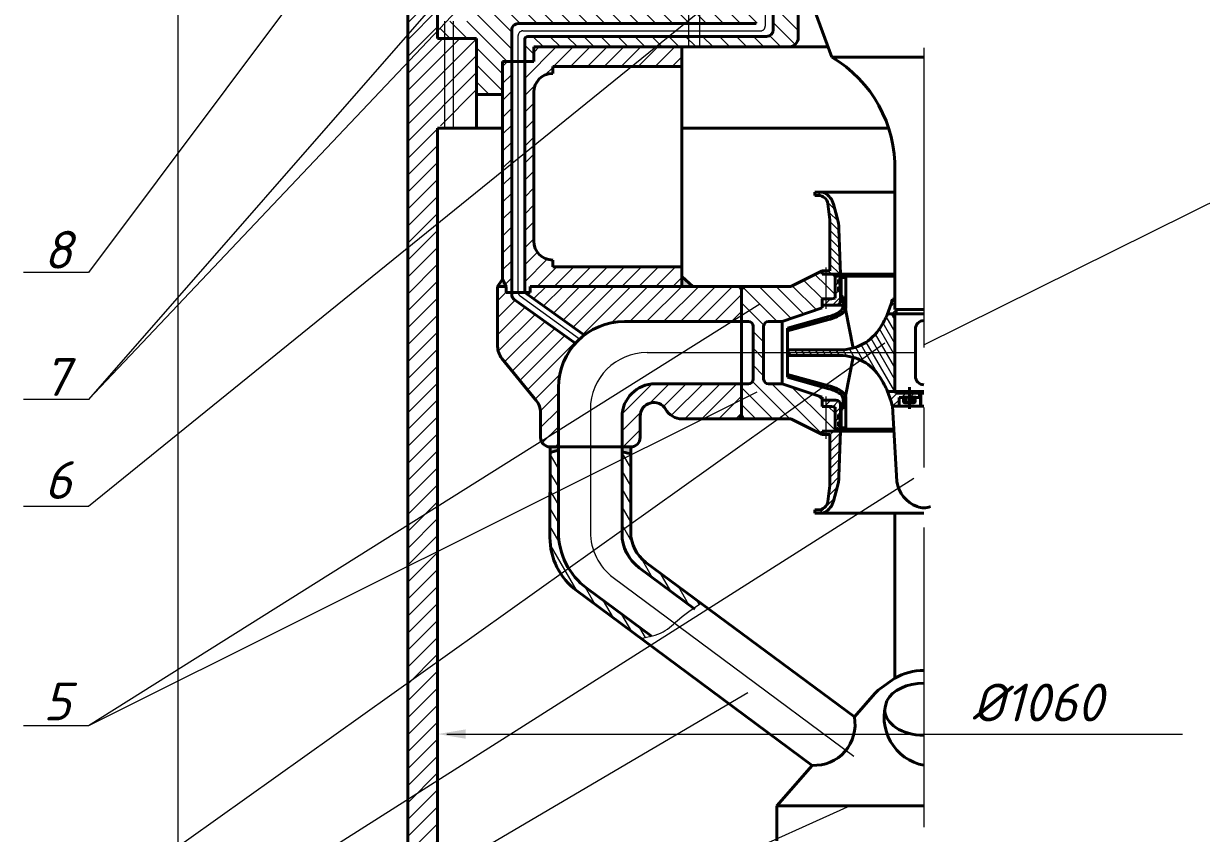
# Model space of a CAD drawing. Header units: millimetres. Extents: x 2879 to 23223, y -3142 to 6314.
# Drawn here: x 22646.6 to 22771.3, y -2970.7 to -2885 of the extents above; entities that cross this region are included whole.
import ezdxf

# ---------------------------------------------------------------- set-up
doc = ezdxf.new("R2010")
doc.units = ezdxf.units.MM
doc.linetypes.add('ACAD_ISO03W100', pattern=[30, 12, -18])
doc.linetypes.add('осевая', pattern=[50.8, 31.75, -6.35, 6.35, -6.35])
doc.layers.get('0').update_dxf_attribs({"lineweight": 40})
for name, color, linetype, lineweight in [('Оси', 7, 'осевая', 20), ('Размеры', 7, 'Continuous', 20), ('Тонкая', 7, 'Continuous', 25), ('Штрих пункт', 7, 'ACAD_ISO03W100', 20), ('штриховка', 7, 'Continuous', 20)]:
    doc.layers.add(name, color=color, linetype=linetype, lineweight=lineweight)
doc.styles.add('ADRF1', font='isocpeur.ttf', dxfattribs={"oblique": 15})
doc.styles.add('Размеры', font='isocpeur.ttf', dxfattribs={"oblique": 15})
doc.dimstyles.new('гост', dxfattribs={"dimtxt": 4, "dimasz": 5, "dimexe": 2, "dimexo": 0, "dimgap": 2, "dimtad": 1, "dimtoh": 1, "dimdec": 1, "dimlfac": 10, "dimtxsty": 'ADRF1', "dimcen": 2.5, "dimadec": 0, "dimazin": 0, "dimtfac": 1, "dimtdec": 1, "dimtmove": 0, "dimatfit": 3, "dimfxl": 1, "dimlwd": 20, "dimlwe": 20, "dimarcsym": 0})
pattern_1 = [(135, (22222.6435, -2965.1923), (-0.8980256, -0.8980256), [])]
pattern_2 = [(135, (-59.8167, 0), (-0.89802561, -0.89802561), [])]
pattern_3 = [(45, (-59.81674, 0), (-0.449012806, 0.449012806), [])]

# ---------------------------------------------------------------- blocks, each defined once
blk = doc.blocks.new('*D20')
at = {"layer": 'Defpoints', "color": 0, "transparency": 16777216}
for p in [(22662.95, -2540.82), (22819.88, -2955.27), (22662.95, -3041.81)]:
    blk.add_point(p, dxfattribs=at)
at = {"layer": 'Размеры', "color": 0, "linetype": 'Continuous', "lineweight": 20, "transparency": 16777216}
for p, q in [((22662.95, -2540.82), (22662.95, -3043.81)), ((22819.88, -2955.27), (22819.88, -3043.81)), ((22814.88, -3041.81), (22667.95, -3041.81))]:
    blk.add_line(p, q, dxfattribs=at)
at = {"layer": 'Размеры', "color": 0, "transparency": 16777216}
for points in [[(22667.95, -3040.98), (22667.95, -3042.65), (22662.95, -3041.81)], [(22814.88, -3040.98), (22814.88, -3042.65), (22819.88, -3041.81)]]:
    blk.add_solid(points, dxfattribs=at)
at = {"layer": 'Размеры', "color": 0, "transparency": 16777216, "insert": (22741.41, -3037.81), "char_height": 4, "attachment_point": 5, "style": 'ADRF1'}
blk.add_mtext('1570', dxfattribs=at)
blk = doc.blocks.new('*D21')
at = {"layer": 'Defpoints', "color": 0, "transparency": 16777216}
for p in [(22801.87, -2521.12), (22844.83, -2521.12), (22741.95, -3022.27)]:
    blk.add_point(p, dxfattribs=at)
at = {"layer": 'Размеры', "color": 0, "linetype": 'Continuous', "lineweight": 20, "transparency": 16777216}
for p, q in [((22801.87, -2521.12), (22846.83, -2521.12)), ((22844.83, -3017.27), (22844.83, -2526.12)), ((22741.95, -3022.27), (22846.83, -3022.27))]:
    blk.add_line(p, q, dxfattribs=at)
at = {"layer": 'Размеры', "color": 0, "transparency": 16777216}
for points in [[(22843.99, -2526.12), (22845.66, -2526.12), (22844.83, -2521.12)], [(22843.99, -3017.27), (22845.66, -3017.27), (22844.83, -3022.27)]]:
    blk.add_solid(points, dxfattribs=at)
at = {"layer": 'Размеры', "color": 0, "transparency": 16777216, "insert": (22840.83, -2771.7), "char_height": 4, "attachment_point": 5, "rotation": 90, "style": 'ADRF1'}
blk.add_mtext('5150', dxfattribs=at)

msp = doc.modelspace()

# ---------------------------------------------------------------- hatches: boundary and pattern name
h = msp.add_hatch(color=256)
h.dxf.hatch_style = 1
h.paths.add_polyline_path([(22722.382, -2912.799), (22722.631, -2913.104), (22722.948, -2912.799)])
h.paths.add_polyline_path([(22722.631, -2926.444), (22722.424, -2926.83), (22722.868, -2926.83)])
h = msp.add_hatch(color=256)
h.dxf.hatch_style = 1
h.paths.add_polyline_path([(22703.242, -2929.796), (22702.354, -2929.796), (22702.353, -2930.379), (22703.242, -2930.13)])
h.paths.add_polyline_path([(22710.902, -2929.796), (22709.981, -2929.796), (22709.981, -2930.321), (22710.902, -2930.522)])
h = msp.add_hatch(color=256)
h.dxf.hatch_style = 1
h.paths.add_polyline_path([(22703.242, -2929.796), (22702.354, -2929.796), (22702.353, -2930.379), (22703.242, -2930.13)])
h.paths.add_polyline_path([(22710.902, -2929.796), (22709.981, -2929.796), (22709.981, -2930.321), (22710.902, -2930.522)])
at = {"layer": 'штриховка'}
h = msp.add_hatch(dxfattribs=at)
h.set_pattern_fill('ANSI31', color=256, scale=0.4)
h.set_pattern_definition([(45, (22269.3143, -2965.1923), (-0.8980256, 0.8980256), [])])
h.paths.add_polyline_path([(22690.444, -2896.046), (22694.585, -2892.461), (22694.585, -2886.532), (22690.444, -2886.532), (22687.298, -2888.985), (22687.298, -2937.134), (22690.444, -2937.134), (22690.444, -2912.679)])
h.paths.add_polyline_path([(22690.444, -2937.134), (22687.298, -2937.134), (22687.298, -2981.268), (22690.367, -2985.25), (22699.231, -2985.25), (22699.231, -2982.343), (22700.326, -2982.343), (22700.326, -2984.392), (22701.711, -2984.392), (22701.711, -2977.365), (22694.878, -2977.365), (22691.367, -2977.365), (22691.367, -2973.426), (22690.444, -2972.66), (22690.444, -2970.15)])
h.paths.add_polyline_path([(22690.444, -2877.582), (22690.444, -2803.878), (22687.298, -2803.878), (22687.298, -2804.795), (22687.298, -2888.985), (22690.444, -2886.532)])
h = msp.add_hatch(dxfattribs=at)
h.set_pattern_fill('ANSI31', color=256, scale=0.4, angle=90)
h.set_pattern_definition(pattern_1)
edge = h.paths.add_edge_path()
edge.add_line((22711.929, -2879.543), (22711.929, -2877.582))
edge.add_line((22711.929, -2877.582), (22707.471, -2877.582))
edge.add_line((22707.471, -2877.582), (22707.471, -2878.887))
edge.add_line((22707.471, -2878.887), (22702.082, -2878.887))
edge.add_line((22702.082, -2878.887), (22702.082, -2879.781))
edge.add_line((22702.082, -2879.781), (22700.368, -2879.781))
edge.add_line((22700.368, -2879.781), (22700.368, -2878.887))
edge.add_line((22700.368, -2878.887), (22696.916, -2878.887))
edge.add_line((22696.916, -2878.887), (22693.782, -2882.196))
edge.add_line((22693.782, -2882.196), (22693.782, -2884.696))
edge.add_line((22693.782, -2884.696), (22691.414, -2884.696))
edge.add_line((22691.414, -2884.696), (22690.444, -2885.72))
edge.add_line((22690.444, -2885.72), (22690.444, -2886.532))
edge.add_line((22690.444, -2886.532), (22694.585, -2886.532))
edge.add_line((22694.585, -2886.532), (22694.585, -2892.461))
edge.add_line((22694.585, -2892.461), (22697.339, -2892.461))
edge.add_line((22697.339, -2892.461), (22697.339, -2888.985))
edge.add_line((22697.339, -2888.985), (22698.303, -2888.985))
edge.add_line((22698.303, -2888.985), (22698.303, -2885.657))
edge.add_arc((22698.988, -2885.639), 0.685, 90, 181.48903, ccw=False)
edge.add_line((22698.988, -2884.954), (22716.619, -2884.954))
edge.add_line((22716.619, -2884.954), (22717.029, -2884.622))
edge.add_line((22717.029, -2884.622), (22717.029, -2879.543))
edge.add_line((22717.029, -2879.543), (22711.929, -2879.543))
h.paths.add_polyline_path([(22696.916, -2878.887), (22693.585, -2878.887), (22692.15, -2880.528), (22693.782, -2880.528), (22693.782, -2882.196)], flags=17)
h.paths.add_polyline_path([(22692.51, -2877.582), (22690.444, -2877.582), (22690.444, -2880.528), (22692.15, -2880.528), (22693.585, -2878.887), (22692.51, -2878.887)], flags=17)
h.paths.add_polyline_path([(22718.181, -2879.543), (22717.029, -2879.543), (22717.029, -2884.622), (22718.181, -2883.689)])
h.paths.add_polyline_path([(22722.52, -2880.174), (22722.52, -2879.543), (22718.181, -2879.543), (22718.181, -2883.689)], flags=17)
edge = h.paths.add_edge_path(flags=17)
edge.add_line((22724.472, -2880.542), (22722.52, -2880.723))
edge.add_line((22722.52, -2880.723), (22722.52, -2880.174))
edge.add_line((22722.52, -2880.174), (22718.181, -2883.689))
edge.add_line((22718.181, -2883.689), (22718.181, -2884.954))
edge.add_line((22718.181, -2884.954), (22724.172, -2884.954))
edge.add_arc((22724.172, -2884.654), 0.3, 270, 360)
edge.add_line((22724.472, -2884.654), (22724.472, -2880.542))
h.paths.add_polyline_path([(22718.181, -2883.689), (22717.029, -2884.622), (22717.029, -2884.954), (22718.181, -2884.954)])
h.paths.add_polyline_path([(22717.029, -2886.323), (22714.929, -2886.323), (22713.563, -2887.43), (22717.029, -2887.43)], flags=17)
h.paths.add_polyline_path([(22718.181, -2886.323), (22717.029, -2886.323), (22717.029, -2887.43), (22718.181, -2887.43)])
edge = h.paths.add_edge_path()
edge.add_line((22728.639, -2886.43), (22728.639, -2880.157))
edge.add_line((22728.639, -2880.157), (22728.069, -2880.209))
edge.add_line((22728.069, -2880.209), (22728.069, -2879.467))
edge.add_line((22728.069, -2879.467), (22727.04, -2879.467))
edge.add_line((22727.04, -2879.467), (22727.04, -2880.304))
edge.add_line((22727.04, -2880.304), (22725.997, -2880.401))
edge.add_line((22725.997, -2880.401), (22725.997, -2885.623))
edge.add_arc((22725.297, -2885.623), 0.7, -90, 0, ccw=False)
edge.add_line((22725.297, -2886.323), (22718.181, -2886.323))
edge.add_line((22718.181, -2886.323), (22718.181, -2887.43))
edge.add_line((22718.181, -2887.43), (22727.639, -2887.43))
edge.add_arc((22727.639, -2886.43), 1, 270, 360)
h = msp.add_hatch(dxfattribs=at)
h.set_pattern_fill('ANSI31', color=256, scale=0.4, angle=90)
h.set_pattern_definition(pattern_1)
h.paths.add_polyline_path([(22714.929, -2886.323), (22699.992, -2886.323, 0.4142136), (22699.672, -2886.643), (22699.672, -2888.985), (22700.636, -2888.985), (22700.636, -2887.43), (22713.563, -2887.43)])
h = msp.add_hatch(dxfattribs=at)
h.set_pattern_fill('ANSI31', color=256, scale=0.4)
h.set_pattern_definition([(45, (22325.3025, -2965.1923), (-0.8980256, 0.8980256), [])])
h.paths.add_polyline_path([(22700.636, -2887.43), (22700.636, -2888.985), (22699.672, -2888.985), (22699.672, -2912.799), (22699.672, -2913.446), (22700.252, -2913.446), (22700.252, -2912.799), (22700.636, -2912.799), (22716.312, -2912.799), (22716.312, -2910.713), (22702.636, -2910.713), (22702.636, -2910, -0.4142136), (22700.636, -2908), (22700.636, -2892.229, -0.4142136), (22702.636, -2890.229), (22702.636, -2889.515), (22716.312, -2889.515), (22716.312, -2887.43)])
h.paths.add_polyline_path([(22698.303, -2888.985), (22697.339, -2888.985), (22697.339, -2892.461), (22697.339, -2912.028), (22696.809, -2912.799), (22697.339, -2912.799), (22697.723, -2912.799), (22697.723, -2913.446), (22698.303, -2913.446), (22698.303, -2912.799)])
h = msp.add_hatch(dxfattribs=at)
h.set_pattern_fill('ANSI31', color=256, scale=0.2, angle=90)
h.set_pattern_definition([(135, (-59.81674, 0), (-0.449012806, -0.449012806), [])])
h.paths.add_polyline_path([(22732.952, -2906.685, 0.0577595), (22732.778, -2905.547), (22732.381, -2904.099, 0.1984668), (22731.446, -2902.891, 0.1405318), (22731.181, -2902.816), (22730.384, -2902.816), (22730.384, -2903.158), (22730.776, -2903.158, -0.3785617), (22731.768, -2904.035), (22731.981, -2905.752, -0.0308192), (22732, -2906.059), (22732, -2911.14), (22731.585, -2911.14), (22731.585, -2911.511), (22733.128, -2911.511)])
h = msp.add_hatch(dxfattribs=at)
h.set_pattern_fill('ANSI31', color=256, scale=0.4, angle=90)
h.set_pattern_definition(pattern_2)
h.paths.add_polyline_path([(22731.166, -2914.123), (22731.585, -2914.123), (22731.585, -2911.511), (22731.166, -2911.511), (22731.166, -2911.14), (22727.862, -2912.799), (22722.948, -2912.799), (22722.631, -2913.104), (22722.631, -2916.196), (22722.631, -2916.514), (22723.365, -2916.514, -0.4142136), (22723.865, -2917.014), (22723.865, -2919.814), (22724.981, -2919.814), (22724.981, -2917.014, -0.4142136), (22725.481, -2916.514), (22726.931, -2916.514), (22731.166, -2915.083), (22731.166, -2914.788)])
h.paths.add_polyline_path([(22730.223, -2924.227), (22726.931, -2923.114), (22725.481, -2923.114, -0.4142136), (22724.981, -2922.614), (22724.981, -2919.814), (22723.865, -2919.814), (22723.865, -2922.614, -0.4142136), (22723.365, -2923.114), (22722.631, -2923.114), (22722.631, -2923.433), (22722.631, -2926.444), (22722.868, -2926.83), (22726.569, -2926.83)])
h.paths.add_polyline_path([(22731.583, -2925.506), (22731.166, -2925.506), (22731.166, -2924.841), (22731.166, -2924.546), (22730.223, -2924.227), (22726.569, -2926.83), (22727.862, -2926.83), (22731.166, -2928.489), (22731.166, -2928.118), (22731.583, -2928.118)])
h = msp.add_hatch(dxfattribs=at)
h.set_pattern_fill('ANSI31', color=256, scale=0.4, angle=90)
h.set_pattern_definition(pattern_2)
h.paths.add_polyline_path([(22732.539, -2925.595), (22732.154, -2925.506), (22731.583, -2925.506), (22731.583, -2928.118), (22732.539, -2928.118), (22732.539, -2927.912)])
h.paths.add_polyline_path([(22732.539, -2911.717), (22732.539, -2911.511), (22731.585, -2911.511), (22731.585, -2914.123), (22732.154, -2914.123), (22732.539, -2914.033)])
h = msp.add_hatch(color=256, dxfattribs=at)
h.dxf.hatch_style = 1
h.paths.add_polyline_path([(22697.339, -2912.028), (22696.809, -2912.799), (22697.339, -2912.799), (22697.723, -2912.799)])
h.paths.add_polyline_path([(22716.477, -2912.799), (22717.485, -2912.799), (22716.312, -2911.756), (22716.312, -2912.799)])
h = msp.add_hatch(dxfattribs=at)
h.set_pattern_fill('ANSI31', color=256, scale=0.2)
h.set_pattern_definition(pattern_3)
h.paths.add_polyline_path([(22733.128, -2913.251), (22732.896, -2913.251), (22732.896, -2912.841), (22733.128, -2912.841), (22733.128, -2912.489), (22732.896, -2912.489), (22732.896, -2912.055), (22733.128, -2912.055), (22733.128, -2911.717), (22732.539, -2911.717), (22732.539, -2914.033), (22732.154, -2914.123), (22731.585, -2914.123), (22731.585, -2914.788), (22732.628, -2914.788, 0.4142136), (22733.128, -2914.288)])
h.paths.add_polyline_path([(22732.628, -2924.841), (22731.583, -2924.841), (22731.583, -2925.506), (22732.154, -2925.506), (22732.539, -2925.595), (22732.539, -2927.912), (22733.128, -2927.912), (22733.128, -2927.573), (22732.896, -2927.573), (22732.896, -2927.14), (22733.128, -2927.14), (22733.128, -2926.788), (22732.896, -2926.788), (22732.896, -2926.378), (22733.128, -2926.378), (22733.128, -2925.341, 0.4142136)])
h.paths.add_polyline_path([(22731.583, -2924.841), (22731.166, -2924.841), (22731.166, -2925.506), (22731.583, -2925.506)])
h.paths.add_polyline_path([(22731.585, -2914.123), (22731.166, -2914.123), (22731.166, -2914.788), (22731.585, -2914.788)])
h = msp.add_hatch(dxfattribs=at)
h.set_pattern_fill('ANSI31', color=256, scale=0.4)
h.set_pattern_definition([(45, (-59.8167, 0), (-0.89802561, 0.89802561), [])])
h.paths.add_polyline_path([(22722.631, -2913.104), (22722.382, -2912.799), (22716.477, -2912.799), (22700.636, -2912.799), (22700.252, -2912.799), (22700.252, -2913.446), (22699.672, -2913.446), (22705.779, -2917.804), (22705.99, -2917.954, -0.1646897), (22710.242, -2916.514), (22718.735, -2916.514), (22721.617, -2916.514), (22722.631, -2915.877)])
h.paths.add_polyline_path([(22722.631, -2924.801), (22722.631, -2923.433), (22722.631, -2923.114), (22718.735, -2923.114), (22713.481, -2923.114, 0.4142136), (22709.981, -2926.614), (22709.981, -2929.796), (22710.902, -2929.796, 0.4142136), (22711.902, -2928.796), (22711.902, -2926.554, -0.7779333), (22714.625, -2925.862, 0.2629444), (22716.338, -2926.83), (22718.569, -2926.83)])
h.paths.add_polyline_path([(22722.631, -2924.801), (22718.569, -2926.83), (22722.424, -2926.83), (22722.631, -2926.444)], flags=17)
h.paths.add_polyline_path([(22705.058, -2918.811), (22704.887, -2918.689), (22698.555, -2914.171, -0.2423474), (22698.303, -2913.683), (22698.303, -2913.446), (22697.723, -2913.446), (22697.723, -2912.799), (22697.339, -2912.799), (22696.809, -2912.799), (22696.809, -2919.159, 0.172764), (22697.26, -2920.423), (22700.904, -2924.89, -0.172764), (22701.354, -2926.154), (22701.354, -2928.796, 0.103013), (22701.437, -2929.195), (22703.242, -2928.061), (22703.242, -2923.514, -0.1863049)])
h.paths.add_polyline_path([(22703.242, -2928.061), (22701.437, -2929.195, 0.2984652), (22702.354, -2929.796), (22703.242, -2929.796)])
h = msp.add_hatch(dxfattribs=at)
h.set_pattern_fill('ANSI31', color=256, scale=0.2)
h.set_pattern_definition(pattern_3)
h.paths.add_polyline_path([(22738.872, -2915.067), (22738.872, -2914.134), (22738.609, -2914.134, -0.0389463), (22738.091, -2915.707), (22739.026, -2915.707), (22739.026, -2915.249), (22738.872, -2915.249)])
h.paths.add_polyline_path([(22740.409, -2924.094), (22738.954, -2924.094), (22738.954, -2923.922), (22738.091, -2923.922, -0.0389463), (22738.609, -2925.495), (22738.872, -2925.495), (22739.327, -2925.495), (22739.327, -2924.562), (22739.729, -2924.562), (22739.729, -2924.517), (22740.409, -2924.517)])
h.paths.add_polyline_path([(22741.468, -2924.094), (22740.409, -2924.094), (22740.409, -2924.517), (22741.09, -2924.517), (22741.09, -2924.562), (22741.468, -2924.562)])
h = msp.add_hatch(dxfattribs=at)
h.set_pattern_fill('ANSI31', color=256, scale=0.2, angle=75)
h.set_pattern_definition([(120, (-59.81674, 0), (-0.549926131, -0.3175), [])])
h.paths.add_polyline_path([(22738.872, -2915.707), (22738.091, -2915.707, -0.0414001), (22737.33, -2917.175, -0.2579526), (22733.097, -2919.514), (22727.497, -2919.514), (22727.497, -2919.814), (22738.872, -2919.814)])
h.paths.add_polyline_path([(22738.872, -2919.814), (22736.417, -2919.814), (22735.287, -2920.62, -0.1399926), (22737.33, -2922.454, -0.0414001), (22738.091, -2923.922), (22738.872, -2923.922)])
h.paths.add_polyline_path([(22736.417, -2919.814), (22727.497, -2919.814), (22727.497, -2920.114), (22733.097, -2920.114, -0.1138488), (22735.287, -2920.62)])
h = msp.add_hatch(dxfattribs=at)
h.set_pattern_fill('ANSI31', color=256, scale=0.2)
h.set_pattern_definition(pattern_3)
h.paths.add_polyline_path([(22733.128, -2928.118), (22731.583, -2928.118), (22731.583, -2928.489), (22732, -2928.489), (22732, -2933.57, -0.0308192), (22731.981, -2933.877), (22731.768, -2935.594, -0.3785617), (22730.776, -2936.471), (22730.384, -2936.471), (22730.384, -2936.813), (22731.184, -2936.813, 0.132982), (22731.436, -2936.744), (22731.466, -2936.726, 0.1953863), (22732.381, -2935.53), (22732.778, -2934.082, 0.0577595), (22732.952, -2932.943)])
h.paths.add_polyline_path([(22731.583, -2928.118), (22731.166, -2928.118), (22731.166, -2928.489), (22731.583, -2928.489)], flags=17)
h = msp.add_hatch(dxfattribs=at)
h.set_pattern_fill('ANSI31', color=256, scale=0.3, angle=75)
h.set_pattern_definition([(120, (22325.3025, -2965.1923), (-0.8248892, -0.47625), [])])
edge = h.paths.add_edge_path()
edge.add_line((22703.242, -2938.779), (22703.242, -2930.13))
edge.add_line((22703.242, -2930.13), (22702.354, -2930.379))
edge.add_line((22702.354, -2930.379), (22702.346, -2939.395))
edge.add_arc((22709.346, -2939.401), 7, 179.95169, 233.42001)
edge.add_line((22705.174, -2945.022), (22711.967, -2950.063))
edge.add_spline(control_points=[(22711.967, -2950.063), (22712.344, -2950.003), (22712.721, -2949.942), (22713.085, -2949.857)], knot_values=[0, 0, 0, 0, 11.0656374, 11.0656374, 11.0656374, 11.0656374], degree=3, periodic=0)
edge.add_line((22713.085, -2949.857), (22706.273, -2944.801))
edge.add_arc((22710.742, -2938.779), 7.5, 180, 233.42001, ccw=False)
edge = h.paths.add_edge_path()
edge.add_line((22710.902, -2938.818), (22710.902, -2930.522))
edge.add_line((22710.902, -2930.522), (22709.981, -2930.321))
edge.add_line((22709.981, -2930.321), (22709.981, -2938.991))
edge.add_arc((22714.481, -2938.991), 4.5, 180, 233.42001)
edge.add_line((22711.799, -2942.605), (22717.699, -2946.983))
edge.add_spline(control_points=[(22717.699, -2946.983), (22717.946, -2946.806), (22718.171, -2946.606), (22718.356, -2946.363)], knot_values=[65.7912635, 65.7912635, 65.7912635, 65.7912635, 74.9638414, 74.9638414, 74.9638414, 74.9638414], degree=3, periodic=0)
edge.add_line((22718.356, -2946.363), (22712.518, -2942.03))
edge.add_arc((22714.902, -2938.818), 4, 180, 233.42001, ccw=False)

# ---------------------------------------------------------------- linework, layer by layer
for p, q in [((22687.298, -2804.795), (22687.298, -2981.268)), ((22690.444, -2886.532), (22690.444, -2877.582)), ((22728.639, -2880.157), (22728.639, -2886.43)), ((22725.997, -2880.401), (22725.997, -2885.623)), ((22729.992, -2882.484), (22732.196, -2888.519)), ((22698.988, -2884.954), (22724.172, -2884.954)), ((22690.444, -2886.532), (22694.585, -2886.532)), ((22694.585, -2886.532), (22694.585, -2896.046)), ((22698.303, -2888.985), (22698.303, -2885.621)), ((22699.992, -2886.323), (22725.297, -2886.323)), ((22699.672, -2888.985), (22699.672, -2886.643)), ((22700.636, -2888.985), (22700.636, -2887.43)), ((22700.636, -2887.43), (22727.639, -2887.43)), ((22716.312, -2889.515), (22716.312, -2887.43)), ((22726.803, -2887.43), (22731.798, -2887.43)), ((22697.339, -2888.985), (22700.636, -2888.985)), ((22697.339, -2892.461), (22697.339, -2888.985)), ((22699.672, -2888.985), (22698.303, -2888.985)), ((22698.303, -2912.799), (22698.303, -2888.985)), ((22699.672, -2912.799), (22699.672, -2888.985)), ((22732.196, -2888.519), (22741.947, -2888.519)), ((22702.636, -2889.515), (22716.312, -2889.515)), ((22702.636, -2890.229), (22702.636, -2889.515)), ((22716.312, -2889.515), (22716.312, -2910.713)), ((22694.585, -2892.461), (22697.339, -2892.461)), ((22697.339, -2892.461), (22697.339, -2912.028)), ((22700.636, -2892.229), (22700.636, -2908)), ((22690.444, -2912.679), (22690.444, -2896.046)), ((22690.444, -2896.046), (22694.585, -2896.046)), ((22694.585, -2896.046), (22697.339, -2896.046)), ((22716.312, -2896.046), (22738.221, -2896.046)), ((22738.872, -2914.134), (22738.872, -2899.855)), ((22738.872, -2914.134), (22738.872, -2900.215)), ((22731.184, -2902.816), (22730.384, -2902.816)), ((22730.384, -2902.816), (22730.384, -2903.158)), ((22730.384, -2902.816), (22738.872, -2902.816)), ((22730.776, -2903.158), (22730.384, -2903.158)), ((22731.466, -2902.903), (22731.436, -2902.885)), ((22731.981, -2905.752), (22731.768, -2904.035)), ((22732.778, -2905.547), (22732.381, -2904.099)), ((22732, -2911.14), (22732, -2906.059)), ((22733.128, -2911.511), (22732.952, -2906.685)), ((22702.636, -2910), (22702.636, -2910.713)), ((22702.636, -2910.713), (22716.312, -2910.713)), ((22716.312, -2910.713), (22716.312, -2912.799)), ((22731.166, -2911.14), (22727.862, -2912.799)), ((22731.166, -2911.511), (22731.166, -2911.14)), ((22731.166, -2911.14), (22732, -2911.14)), ((22731.166, -2911.511), (22731.166, -2911.14)), ((22731.166, -2911.14), (22732, -2911.14)), ((22733.128, -2911.511), (22731.166, -2911.511)), ((22733.128, -2911.511), (22731.166, -2911.511)), ((22732.539, -2911.717), (22732.539, -2911.511)), ((22732.539, -2911.717), (22732.539, -2911.511)), ((22733.128, -2911.511), (22738.872, -2911.511)), ((22733.128, -2911.511), (22738.872, -2911.511)), ((22690.444, -2912.679), (22690.444, -2970.15)), ((22696.809, -2912.799), (22697.339, -2912.028)), ((22697.339, -2912.028), (22697.723, -2912.799)), ((22716.312, -2911.756), (22717.485, -2912.799)), ((22732.539, -2914.033), (22732.539, -2911.717)), ((22732.539, -2911.717), (22738.872, -2911.717)), ((22732.539, -2914.033), (22732.539, -2911.717)), ((22732.539, -2914.033), (22732.539, -2911.717)), ((22732.539, -2911.717), (22738.872, -2911.717)), ((22733.128, -2912.055), (22732.896, -2912.055)), ((22732.896, -2912.055), (22732.896, -2912.489)), ((22732.896, -2912.489), (22733.128, -2912.489)), ((22733.128, -2911.717), (22733.128, -2912.055)), ((22733.128, -2912.055), (22733.197, -2912.055)), ((22733.128, -2912.489), (22733.128, -2912.841)), ((22733.128, -2912.489), (22733.128, -2912.841)), ((22733.128, -2912.489), (22733.128, -2912.841)), ((22733.128, -2912.489), (22733.128, -2912.841)), ((22733.128, -2912.489), (22733.197, -2912.489)), ((22733.197, -2911.954), (22733.197, -2913.854)), ((22733.697, -2911.854), (22733.297, -2911.854)), ((22733.697, -2914.868), (22733.697, -2911.854)), ((22738.869, -2911.854), (22738.872, -2911.854)), ((22738.869, -2911.854), (22738.872, -2911.854)), ((22738.869, -2911.854), (22738.872, -2911.854)), ((22738.869, -2911.854), (22738.872, -2911.854)), ((22696.809, -2912.799), (22696.809, -2919.159)), ((22696.809, -2912.799), (22697.339, -2912.799)), ((22696.809, -2912.799), (22697.339, -2912.799)), ((22697.723, -2912.799), (22697.339, -2912.799)), ((22697.723, -2912.799), (22697.339, -2912.799)), ((22697.723, -2912.799), (22697.723, -2913.446)), ((22697.723, -2913.446), (22698.303, -2913.446)), ((22698.303, -2913.446), (22698.303, -2912.799)), ((22698.303, -2913.446), (22699.672, -2913.446)), ((22698.303, -2913.683), (22698.303, -2913.446)), ((22698.303, -2913.683), (22698.303, -2913.446)), ((22699.672, -2913.446), (22699.672, -2912.799)), ((22700.252, -2913.446), (22699.672, -2913.446)), ((22699.672, -2913.446), (22705.779, -2917.804)), ((22700.252, -2912.799), (22700.636, -2912.799)), ((22700.252, -2912.799), (22700.252, -2913.446)), ((22716.477, -2912.799), (22700.636, -2912.799)), ((22727.862, -2912.799), (22716.477, -2912.799)), ((22722.382, -2912.799), (22722.631, -2913.104)), ((22722.631, -2913.104), (22722.948, -2912.799)), ((22722.631, -2916.196), (22722.631, -2913.104)), ((22733.128, -2912.841), (22732.896, -2912.841)), ((22732.896, -2912.841), (22732.896, -2913.251)), ((22733.128, -2912.841), (22732.896, -2912.841)), ((22732.896, -2912.841), (22732.896, -2913.251)), ((22732.896, -2913.251), (22733.128, -2913.251)), ((22732.896, -2913.251), (22733.128, -2913.251)), ((22733.128, -2912.841), (22733.197, -2912.841)), ((22733.128, -2913.251), (22733.128, -2914.288)), ((22733.128, -2913.251), (22733.128, -2914.288)), ((22733.128, -2913.251), (22733.197, -2913.251)), ((22733.197, -2913.854), (22733.397, -2913.854)), ((22733.397, -2914.868), (22733.397, -2913.854)), ((22698.555, -2914.171), (22704.887, -2918.689)), ((22731.166, -2915.083), (22726.931, -2916.514)), ((22732.154, -2914.123), (22731.166, -2914.123)), ((22731.166, -2914.788), (22731.166, -2914.123)), ((22732.154, -2914.123), (22731.166, -2914.123)), ((22731.166, -2914.788), (22731.166, -2914.123)), ((22732.154, -2914.123), (22731.166, -2914.123)), ((22731.166, -2914.788), (22731.166, -2914.123)), ((22731.166, -2914.788), (22731.166, -2915.083)), ((22732.652, -2914.788), (22731.166, -2914.788)), ((22731.166, -2914.788), (22731.166, -2915.083)), ((22732.652, -2914.788), (22731.166, -2914.788)), ((22731.166, -2914.788), (22731.166, -2915.083)), ((22732.154, -2914.123), (22732.539, -2914.033)), ((22732.154, -2914.123), (22732.539, -2914.033)), ((22732.154, -2914.123), (22732.539, -2914.033)), ((22732.154, -2914.123), (22732.539, -2914.033)), ((22732.154, -2914.123), (22732.539, -2914.033)), ((22732.154, -2914.123), (22732.539, -2914.033)), ((22732.652, -2914.788), (22732.154, -2914.788)), ((22732.652, -2914.788), (22732.154, -2914.788)), ((22732.628, -2914.788), (22733.257, -2914.788)), ((22732.628, -2914.788), (22733.397, -2914.788)), ((22733.636, -2915.21), (22734.46, -2919.325)), ((22738.609, -2914.134), (22738.872, -2914.134)), ((22738.609, -2914.134), (22738.872, -2914.134)), ((22738.872, -2914.134), (22738.872, -2915.067)), ((22738.872, -2914.134), (22738.872, -2915.067)), ((22738.872, -2914.134), (22738.872, -2915.067)), ((22738.872, -2915.067), (22738.872, -2915.249)), ((22738.872, -2915.067), (22738.872, -2915.249)), ((22738.872, -2915.067), (22738.872, -2915.249)), ((22739.026, -2915.249), (22738.872, -2915.249)), ((22739.026, -2915.249), (22738.872, -2915.249)), ((22739.026, -2915.249), (22738.872, -2915.249)), ((22739.026, -2915.707), (22739.026, -2915.249)), ((22739.026, -2915.249), (22741.947, -2915.249)), ((22739.026, -2915.707), (22739.026, -2915.249)), ((22739.026, -2915.249), (22741.947, -2915.249)), ((22739.026, -2915.707), (22739.026, -2915.249)), ((22739.026, -2915.249), (22741.947, -2915.249)), ((22718.735, -2916.514), (22710.242, -2916.514)), ((22723.365, -2916.514), (22718.735, -2916.514)), ((22722.631, -2916.196), (22722.631, -2919.814)), ((22726.931, -2916.514), (22725.481, -2916.514)), ((22726.931, -2923.114), (22726.931, -2916.514)), ((22731.89, -2915.999), (22727.497, -2917.204)), ((22731.89, -2916.299), (22727.497, -2917.504)), ((22738.091, -2915.707), (22741.947, -2915.707)), ((22738.1, -2915.707), (22741.947, -2915.707)), ((22738.1, -2915.707), (22741.947, -2915.707)), ((22738.1, -2915.707), (22741.947, -2915.707)), ((22738.872, -2915.707), (22738.872, -2919.814)), ((22738.872, -2915.707), (22738.872, -2919.814)), ((22723.865, -2917.014), (22723.865, -2919.814)), ((22724.981, -2917.014), (22724.981, -2919.814)), ((22727.497, -2917.504), (22727.497, -2917.204)), ((22727.497, -2919.514), (22727.497, -2917.504)), ((22741.047, -2917.314), (22741.047, -2919.814)), ((22741.047, -2917.314), (22741.047, -2919.814)), ((22704.887, -2918.689), (22705.058, -2918.811)), ((22705.779, -2917.804), (22705.99, -2917.954)), ((22722.631, -2923.433), (22722.631, -2919.814)), ((22723.865, -2922.614), (22723.865, -2919.814)), ((22724.981, -2922.614), (22724.981, -2919.814)), ((22733.097, -2919.514), (22727.497, -2919.514)), ((22727.497, -2919.514), (22727.497, -2919.814)), ((22727.497, -2920.114), (22727.497, -2919.814)), ((22733.097, -2920.114), (22727.497, -2920.114)), ((22727.497, -2920.114), (22727.497, -2922.124)), ((22738.872, -2923.922), (22738.872, -2919.814)), ((22738.872, -2923.922), (22738.872, -2919.814)), ((22741.047, -2922.314), (22741.047, -2919.814)), ((22741.047, -2922.314), (22741.047, -2919.814)), ((22697.26, -2920.423), (22700.904, -2924.89)), ((22733.636, -2924.419), (22734.46, -2920.304)), ((22731.89, -2923.33), (22727.497, -2922.124)), ((22727.497, -2922.124), (22727.497, -2922.424)), ((22731.89, -2923.63), (22727.497, -2922.424)), ((22703.242, -2923.514), (22703.242, -2938.779)), ((22718.735, -2923.114), (22713.481, -2923.114)), ((22723.365, -2923.114), (22718.735, -2923.114)), ((22722.631, -2923.433), (22722.631, -2926.444)), ((22726.931, -2923.114), (22725.481, -2923.114)), ((22731.166, -2924.546), (22726.931, -2923.114)), ((22738.091, -2923.922), (22741.947, -2923.922)), ((22738.1, -2923.922), (22741.947, -2923.922)), ((22741.947, -2923.922), (22738.1, -2923.922)), ((22741.947, -2923.922), (22738.1, -2923.922)), ((22738.1, -2923.922), (22741.947, -2923.922)), ((22738.1, -2923.922), (22741.947, -2923.922)), ((22741.947, -2923.922), (22738.1, -2923.922)), ((22741.947, -2923.922), (22738.1, -2923.922)), ((22738.1, -2923.922), (22741.947, -2923.922)), ((22738.954, -2923.922), (22738.954, -2924.094)), ((22738.954, -2923.922), (22738.954, -2924.094)), ((22740.409, -2925.751), (22740.409, -2923.48)), ((22740.409, -2925.751), (22740.409, -2923.48)), ((22731.166, -2924.841), (22731.166, -2924.546)), ((22731.166, -2925.506), (22731.166, -2924.841)), ((22732.652, -2924.841), (22731.166, -2924.841)), ((22733.397, -2924.763), (22733.397, -2925.775)), ((22733.697, -2924.761), (22733.697, -2927.775)), ((22738.954, -2924.094), (22741.947, -2924.094)), ((22738.954, -2924.094), (22741.947, -2924.094)), ((22739.326, -2924.562), (22739.781, -2924.562)), ((22739.326, -2924.562), (22739.781, -2924.562)), ((22739.327, -2925.495), (22739.327, -2924.562)), ((22739.327, -2925.495), (22739.327, -2924.562)), ((22739.729, -2924.562), (22739.729, -2924.517)), ((22739.729, -2924.517), (22740.409, -2924.517)), ((22739.729, -2924.562), (22739.729, -2924.517)), ((22739.729, -2924.517), (22740.409, -2924.517)), ((22739.781, -2925.03), (22739.781, -2924.517)), ((22739.781, -2925.03), (22739.781, -2924.517)), ((22740.409, -2925.129), (22739.923, -2925.129)), ((22740.409, -2925.129), (22739.923, -2925.129)), ((22740.069, -2924.517), (22740.069, -2925.03)), ((22740.069, -2924.517), (22740.069, -2925.03)), ((22741.09, -2924.517), (22740.409, -2924.517)), ((22741.09, -2924.517), (22740.409, -2924.517)), ((22740.409, -2925.129), (22740.896, -2925.129)), ((22740.409, -2925.129), (22740.896, -2925.129)), ((22740.75, -2924.517), (22740.75, -2925.03)), ((22740.75, -2924.517), (22740.75, -2925.03)), ((22741.038, -2925.03), (22741.038, -2924.517)), ((22741.038, -2925.03), (22741.038, -2924.517)), ((22741.581, -2924.562), (22741.038, -2924.562)), ((22741.581, -2924.562), (22741.038, -2924.562)), ((22741.09, -2924.562), (22741.09, -2924.517)), ((22741.09, -2924.562), (22741.09, -2924.517)), ((22741.468, -2924.094), (22741.468, -2924.562)), ((22741.468, -2924.094), (22741.468, -2924.562)), ((22741.581, -2924.094), (22741.581, -2925.495)), ((22741.581, -2924.094), (22741.581, -2925.495)), ((22741.637, -2925.495), (22741.637, -2924.094)), ((22741.637, -2925.495), (22741.637, -2924.094)), ((22701.354, -2928.796), (22701.354, -2926.154)), ((22722.424, -2926.83), (22722.631, -2926.444)), ((22722.631, -2926.444), (22722.868, -2926.83)), ((22732.154, -2925.506), (22731.166, -2925.506)), ((22732.154, -2925.506), (22732.539, -2925.595)), ((22732.539, -2925.595), (22732.539, -2927.912)), ((22732.896, -2926.788), (22732.896, -2926.378)), ((22732.896, -2926.378), (22733.128, -2926.378)), ((22733.128, -2926.378), (22733.128, -2925.341)), ((22733.197, -2927.675), (22733.197, -2925.775)), ((22733.197, -2925.775), (22733.397, -2925.775)), ((22738.609, -2925.495), (22738.872, -2925.495)), ((22738.609, -2925.495), (22738.872, -2925.495)), ((22738.609, -2925.495), (22739.076, -2933.46)), ((22738.872, -2925.495), (22741.947, -2925.495)), ((22741.947, -2925.495), (22738.872, -2925.495)), ((22741.947, -2925.495), (22738.872, -2925.495)), ((22738.872, -2925.495), (22741.947, -2925.495)), ((22738.872, -2925.495), (22741.947, -2925.495)), ((22741.947, -2925.495), (22738.872, -2925.495)), ((22741.947, -2925.495), (22738.872, -2925.495)), ((22738.872, -2925.495), (22741.947, -2925.495)), ((22709.981, -2926.614), (22709.981, -2938.991)), ((22711.902, -2926.553), (22711.902, -2928.796)), ((22727.862, -2926.83), (22716.338, -2926.83)), ((22731.166, -2928.489), (22727.862, -2926.83)), ((22733.128, -2926.788), (22732.896, -2926.788)), ((22732.896, -2927.573), (22732.896, -2927.14)), ((22732.896, -2927.14), (22733.128, -2927.14)), ((22733.128, -2927.573), (22732.896, -2927.573)), ((22733.128, -2927.14), (22733.128, -2926.788)), ((22733.128, -2927.912), (22733.128, -2927.573)), ((22733.128, -2928.118), (22731.166, -2928.118)), ((22731.166, -2928.118), (22731.166, -2928.489)), ((22731.166, -2928.489), (22732, -2928.489)), ((22731.166, -2928.489), (22732, -2928.489)), ((22732, -2928.489), (22732, -2933.57)), ((22732.539, -2927.912), (22738.751, -2927.912)), ((22732.539, -2927.912), (22732.539, -2928.118)), ((22733.128, -2928.118), (22732.952, -2932.943)), ((22733.128, -2928.118), (22738.763, -2928.118)), ((22733.697, -2927.775), (22733.297, -2927.775)), ((22702.354, -2929.796), (22702.346, -2939.395)), ((22702.353, -2930.379), (22703.242, -2930.13)), ((22702.353, -2930.379), (22703.242, -2930.13)), ((22703.275, -2929.796), (22702.354, -2929.796)), ((22703.275, -2929.796), (22709.981, -2929.796)), ((22709.981, -2929.796), (22710.902, -2929.796)), ((22709.981, -2929.796), (22710.902, -2929.796)), ((22710.902, -2929.796), (22710.902, -2938.818)), ((22709.981, -2930.321), (22710.902, -2930.522)), ((22709.981, -2930.321), (22710.902, -2930.522)), ((22731.981, -2933.877), (22731.768, -2935.594)), ((22732.778, -2934.082), (22732.381, -2935.53)), ((22730.776, -2936.471), (22730.384, -2936.471)), ((22730.384, -2936.813), (22730.384, -2936.471)), ((22731.184, -2936.813), (22730.384, -2936.813)), ((22730.384, -2936.813), (22741.947, -2936.813)), ((22731.466, -2936.726), (22731.436, -2936.744)), ((22738.872, -2936.813), (22738.872, -2954.305)), ((22711.799, -2942.605), (22717.699, -2946.983)), ((22712.518, -2942.03), (22734.584, -2958.406)), ((22705.174, -2945.022), (22730.11, -2963.528)), ((22706.273, -2944.801), (22713.085, -2949.857)), ((22738.872, -2954.305), (22737.258, -2955.465)), ((22734.584, -2958.406), (22736.75, -2955.927)), ((22726.366, -2967.813), (22730.11, -2963.528)), ((22726.366, -2971.516), (22726.366, -2967.813)), ((22726.366, -2967.813), (22741.947, -2967.813)), ((22690.444, -2970.15), (22690.444, -2972.66))]:
    msp.add_line(p, q)
for centre, radius, start, end in [((22698.988, -2885.639), 0.685, 90, 181.48903), ((22699.992, -2886.643), 0.32, 90, 180), ((22725.297, -2885.623), 0.7, 270, 0), ((22727.639, -2886.43), 1, 270, 0), ((22725.302, -2900.214), 13.575, 358.48627, 59.48058), ((22702.636, -2892.229), 2, 90, 180), ((22730.776, -2904.158), 1, 7.06102, 90), ((22731.182, -2903.316), 0.5, 59.53078, 90.16944), ((22730.452, -2904.627), 2, 15.30865, 59.53078), ((22729.5, -2906.059), 2.5, 0, 7.06102), ((22727.955, -2906.867), 5, 2.08584, 15.30865), ((22702.636, -2908), 2, 180, 270), ((22733.297, -2911.954), 0.1, 90, 180), ((22698.903, -2913.683), 0.6, 180, 234.49135), ((22732.628, -2914.288), 0.5, 270, 0), ((22732.628, -2914.288), 0.5, 270, 0), ((22732.646, -2914.85), 0.751, 302.3657, 358.58885), ((22732.697, -2914.868), 1, 304.67863, 0), ((22728.268, -2911.602), 10.646, 337.32105, 346.24237), ((22710.242, -2923.514), 7, 90, 180), ((22723.365, -2917.014), 0.5, 0, 90), ((22725.481, -2917.014), 0.5, 90, 180), ((22730.994, -2912.421), 3.688, 284.05591, 303.83864), ((22731.152, -2912.768), 3.607, 281.80877, 305.87827), ((22728.863, -2911.854), 10, 327.85713, 337.33992), ((22741.947, -2917.314), 0.9, 90, 180), ((22741.947, -2917.314), 0.9, 90, 180), ((22741.947, -2917.314), 0.9, 90, 180), ((22733.097, -2914.514), 5, 270, 327.85713), ((22698.809, -2919.159), 2, 180, 219.20757), ((22733.097, -2925.114), 5, 32.14287, 90), ((22723.365, -2922.614), 0.5, 270, 0), ((22725.481, -2922.614), 0.5, 180, 270), ((22728.863, -2927.775), 10, 22.66008, 32.14287), ((22741.947, -2922.314), 0.9, 180, 270), ((22741.947, -2922.314), 0.9, 180, 270), ((22741.947, -2922.314), 0.9, 180, 270), ((22713.481, -2926.614), 3.5, 90, 180), ((22731.152, -2926.861), 3.607, 54.12173, 78.19123), ((22730.994, -2927.208), 3.688, 56.16136, 75.94409), ((22732.697, -2924.761), 1, 0, 55.32137), ((22728.268, -2928.027), 10.646, 13.75763, 22.67895), ((22699.354, -2926.154), 2, 0, 39.20757), ((22713.351, -2926.554), 1.449, 29.97808, 179.98262), ((22732.628, -2925.341), 0.5, 0, 90), ((22732.646, -2924.779), 0.751, 1.41115, 57.6343), ((22739.925, -2924.974), 0.155, 201.31612, 338.68388), ((22739.925, -2924.974), 0.155, 201.31612, 338.68388), ((22740.409, -2924.492), 0.637, 237.70301, 302.29699), ((22740.409, -2924.492), 0.637, 237.70301, 302.29699), ((22740.894, -2924.974), 0.155, 201.31612, 338.68388), ((22740.894, -2924.974), 0.155, 201.31612, 338.68388), ((22716.338, -2924.83), 2, 208.90667, 270), ((22733.297, -2927.675), 0.1, 180, 270), ((22702.354, -2928.796), 1, 180, 270), ((22710.902, -2928.796), 1, 270, 0), ((22729.5, -2933.57), 2.5, 352.93898, 0), ((22727.955, -2932.761), 5, 344.69135, 357.91416), ((22742.448, -2932.927), 3.414, 188.98363, 249.22244), ((22730.776, -2935.471), 1, 270, 352.93898), ((22730.452, -2935.002), 2, 300.46922, 344.69135), ((22741.947, -2934.249), 2, 249.22244, 270), ((22741.947, -2934.249), 2, 270, 290.77756), ((22731.182, -2936.313), 0.5, 269.83056, 300.46922), ((22710.742, -2938.779), 7.5, 180, 233.42001), ((22714.902, -2938.818), 4, 180, 233.42001), ((22709.346, -2939.401), 7, 179.95169, 233.42001), ((22714.481, -2938.991), 4.5, 180, 233.42001), ((22741.947, -2959.627), 6.146, 90, 120.01523), ((22739.01, -2957.901), 3, 125.71812, 138.85692), ((22742.947, -2958.412), 5.212, 160.60896, 258.93798), ((22730.338, -2959.212), 4.322, 266.97323, 10.74062)]:
    msp.add_arc(centre, radius, start, end)
for start_param, end_param in [(4.712389, 5.9482113), (6.2831853, 7.8539816)]:
    msp.add_ellipse((22741.947, -2957.59), major_axis=(-4.147, 0), ratio=0.6666667, start_param=start_param, end_param=end_param)
at = {"layer": 'Оси'}
for p, q in [((22741.947, -2379.527), (22741.947, -3029.24)), ((22725.138, -2871.701), (22725.138, -2885.232)), ((22698.988, -2913.446), (22698.988, -2886.232)), ((22699.488, -2885.732), (22724.638, -2885.732)), ((22731.585, -2915.16), (22731.585, -2910.812)), ((22705.481, -2918.383), (22699.194, -2913.827)), ((22712.628, -2919.814), (22741.047, -2919.814)), ((22731.583, -2928.937), (22731.583, -2924.459)), ((22706.628, -2925.814), (22706.628, -2938.808)), ((22709.052, -2943.626), (22736.02, -2963.64))]:
    msp.add_line(p, q, dxfattribs=at)
for centre, radius, start, end in [((22724.638, -2885.232), 0.5, 270, 0), ((22699.488, -2886.232), 0.5, 90, 180), ((22699.488, -2913.422), 0.5, 180, 234.07194), ((22712.628, -2925.814), 6, 90, 180), ((22712.628, -2938.808), 6, 180, 233.42001)]:
    msp.add_arc(centre, radius, start, end, dxfattribs=at)
at = {"layer": 'Размеры'}
for p, q in [((22708.32, -2862.039), (22653.462, -2924.764)), ((22711.295, -2863.706), (22653.462, -2924.764)), ((22688.511, -2864.535), (22653.462, -2911.314)), ((22727.652, -2876.016), (22653.462, -2936.119)), ((22741.947, -2918.995), (22805.643, -2887.348)), ((22653.462, -2911.314), (22646.6, -2911.314)), ((22724.564, -2914.663), (22653.462, -2959.341)), ((22737.825, -2918.812), (22653.462, -2978.905)), ((22724.245, -2923.996), (22653.462, -2959.341)), ((22653.462, -2924.764), (22646.6, -2924.764)), ((22740.89, -2933.16), (22653.462, -2988.598)), ((22653.462, -2936.119), (22646.6, -2936.119)), ((22723.289, -2955.854), (22653.462, -2996.906)), ((22653.462, -2959.341), (22646.6, -2959.341)), ((22734.156, -2967.813), (22653.462, -3004.087))]:
    msp.add_line(p, q, dxfattribs=at)
at = {"layer": 'Размеры', "linetype": 'Continuous', "lineweight": 20}
msp.add_line((22691.444, -2960.214), (22769.342, -2960.214), dxfattribs=at)
at = {"layer": 'Тонкая'}
msp.add_line((22726.366, -2967.813), (22734.156, -2967.813), dxfattribs=at)
at = {"layer": 'Штрих пункт'}
for p, q in [((22717.029, -2879.543), (22717.029, -2887.43)), ((22718.181, -2879.543), (22718.181, -2887.43)), ((22691.208, -2896.046), (22691.208, -2884.696)), ((22692.113, -2884.696), (22692.113, -2896.046))]:
    msp.add_line(p, q, dxfattribs=at)
at = {"layer": 'штриховка', "linetype": 'Continuous', "lineweight": 20}
msp.add_line((22690.444, -2955.802), (22690.444, -2960.414), dxfattribs=at)
at = {"layer": 'штриховка', "end_tangent": (0.6036367, 0.7972595)}
msp.add_spline([(22711.967, -2950.063), (22714.334, -2949.389), (22716.065, -2947.998), (22718.356, -2946.363)], degree=3, dxfattribs=at)
at = {"layer": 'штриховка'}
msp.add_solid([(22693.418, -2959.719), (22693.418, -2960.71), (22690.444, -2960.214)], dxfattribs=at)

# ---------------------------------------------------------------- texts
at = {"layer": 'Размеры', "char_height": 4, "attachment_point": 1, "style": 'Размеры'}
for s, insert in [('8', (22648.712, -2906.916)), ('7', (22648.664, -2920.395)), ('6', (22648.792, -2931.308)), ('5', (22648.694, -2954.757))]:
    msp.add_mtext_dynamic_manual_height_columns(s, width=41.76858, gutter_width=12.5, heights=[0], dxfattribs=dict(at, insert=insert))
at = {"layer": 'Размеры', "insert": (22753.97, -2956.872), "char_height": 4, "attachment_point": 5, "style": 'ADRF1'}
msp.add_mtext('%%C1060', dxfattribs=at)

# ---------------------------------------------------------------- dimensions: what is measured, and where the dimension line sits
at = {"layer": 'Размеры'}
dim = msp.add_linear_dim(base=(22844.825, -2521.124), p1=(22741.947, -3022.269), p2=(22801.87, -2521.124), angle=90, text='5150', dimstyle='гост', dxfattribs=at)
dim.commit()
dim.dimension.update_dxf_attribs({"geometry": '*D21', "text_midpoint": (22840.825, -2771.697)})
dim = msp.add_linear_dim(base=(22662.947, -3041.813), p1=(22819.878, -2955.268), p2=(22662.947, -2540.824), text='1570', dimstyle='гост', dxfattribs=at)
dim.commit()
dim.dimension.update_dxf_attribs({"geometry": '*D20', "text_midpoint": (22741.412, -3041.813), "dimtype": 160})

doc.saveas('drawing.dxf')
